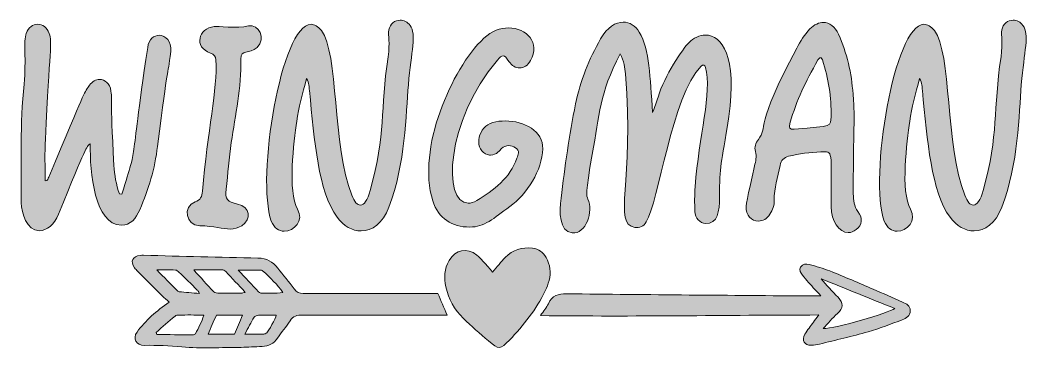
# Model space of a CAD drawing. Header units: inches. Extents: x 148 to 934, y -833 to -249.
# Drawn here: x 148 to 934, y -833 to -576 of the extents above; entities that cross this region are included whole.
import ezdxf

# ---------------------------------------------------------------- set-up
doc = ezdxf.new("R2010")
doc.units = ezdxf.units.IN
doc.header["$MEASUREMENT"] = 0
doc.layers.add('Layer 1', color=7, linetype='Continuous')

# ---------------------------------------------------------------- blocks, each defined once
blk = doc.blocks.new('block 4')
at = {"layer": 'Layer 1', "true_color": 0xffffff}
h = blk.add_hatch(color=7, dxfattribs=at)
h.dxf.hatch_style = 2
edge = h.paths.add_edge_path()
edge.add_spline(control_points=[(150.86, -625.79), (152.78, -606.14), (150.22, -592.26), (152.57, -586.28), (154.28, -581.58), (157.91, -579.24), (161.54, -579.24), (165.17, -579.24), (168.8, -581.58), (170.51, -586.28), (173.07, -593.33), (170.72, -598.45), (167.52, -668.5), (166.88, -679.39), (167.3, -690.06), (167.3, -700.95), (169.44, -700.95), (169.65, -699.25), (170.08, -698.18), (199.98, -627.71), (196.13, -635.18), (201.9, -626.64), (204.03, -623.65), (206.81, -622.16), (209.8, -622.16), (213.86, -622.16), (217.7, -625.15), (218.55, -631.13), (219.84, -640.95), (217.7, -631.98), (220.9, -688.99), (221.33, -696.47), (222.61, -703.94), (225.17, -711.2), (225.17, -711.2), (227.1, -711.42), (227.1, -711.42), (240.98, -666.36), (231.58, -700.95), (247.17, -597.17), (248.02, -590.77), (252.08, -587.78), (256.14, -587.78), (261.05, -587.78), (265.96, -592.26), (265.11, -600.38), (262.33, -623.44), (263.4, -605.72), (254.86, -674.26), (252.72, -691.34), (248.02, -707.79), (240.98, -723.59), (238.2, -729.99), (233.93, -735.76), (226.67, -735.55), (205.53, -735.12), (202.33, -694.55), (202.33, -672.13), (199.34, -674.9), (199.76, -673.19), (177.77, -727), (174.35, -735.33), (168.37, -739.82), (162.82, -739.82), (153, -739.82), (148.73, -726.15), (148.73, -718.04), (148.51, -687.29), (147.87, -656.54), (150.86, -625.79)], knot_values=[0, 0, 0, 0, 1, 1, 1, 2, 2, 2, 3, 3, 3, 4, 4, 4, 5, 5, 5, 6, 6, 6, 7, 7, 7, 8, 8, 8, 9, 9, 9, 10, 10, 10, 11, 11, 11, 12, 12, 12, 13, 13, 13, 14, 14, 14, 15, 15, 15, 16, 16, 16, 17, 17, 17, 18, 18, 18, 19, 19, 19, 20, 20, 20, 21, 21, 21, 22, 22, 22, 23, 23, 23, 23], degree=3, periodic=1)
h = blk.add_hatch(color=7, dxfattribs=at)
h.dxf.hatch_style = 2
edge = h.paths.add_edge_path()
edge.add_spline(control_points=[(284.1, -717.4), (288.37, -715.9), (289.44, -713.34), (289.87, -709.07), (293.71, -662.09), (301.83, -629.42), (300.33, -606.99), (300.12, -604.22), (298.84, -602.72), (296.06, -601.66), (282.82, -596.96), (286.66, -582.23), (299.05, -580.94), (301.19, -580.52), (316.77, -582.65), (325.74, -580.52), (333.64, -578.81), (339.84, -590.13), (332.36, -597.17), (326.17, -602.94), (319.55, -598.03), (319.76, -606.35), (320.4, -628.35), (315.49, -649.7), (312.29, -671.27), (310.58, -683.44), (309.73, -695.62), (308.23, -707.57), (307.38, -715.47), (309.09, -717.4), (317.2, -719.1), (327.24, -721.24), (328.09, -730.85), (320.4, -735.97), (317.41, -737.9), (314.64, -738.54), (311.65, -738.54), (305.67, -738.54), (298.84, -736.19), (287.73, -735.97), (276.84, -735.76), (274.07, -721.03), (284.1, -717.4)], knot_values=[0, 0, 0, 0, 1, 1, 1, 2, 2, 2, 3, 3, 3, 4, 4, 4, 5, 5, 5, 6, 6, 6, 7, 7, 7, 8, 8, 8, 9, 9, 9, 10, 10, 10, 11, 11, 11, 12, 12, 12, 13, 13, 13, 14, 14, 14, 14], degree=3, periodic=1)
h = blk.add_hatch(color=7, dxfattribs=at)
h.dxf.hatch_style = 2
edge = h.paths.add_edge_path()
edge.add_spline(control_points=[(374.42, -579.24), (377.2, -579.24), (379.76, -580.73), (382.54, -584.15), (395.99, -601.23), (390.87, -673.62), (406.24, -712.27), (408.16, -717.4), (410.51, -719.96), (412.86, -719.96), (415.64, -719.96), (418.41, -716.33), (420.55, -708.43), (432.93, -664.01), (428.02, -646.72), (434.43, -604.43), (436.14, -592.9), (434.22, -588.63), (435.07, -583.51), (435.92, -578.81), (439.77, -576.03), (443.82, -576.03), (446.81, -576.03), (449.59, -577.31), (451.51, -580.09), (456.85, -587.14), (452.37, -599.73), (450.23, -626.21), (448.31, -649.28), (448.09, -687.71), (435.07, -721.45), (430.16, -734.26), (421.83, -740.03), (413.5, -740.03), (406.67, -740.03), (399.83, -736.19), (394.71, -729.35), (379.98, -709.28), (377.2, -670.2), (373.14, -630.7), (372.93, -627.92), (373.14, -625.15), (371.01, -621.3), (367.8, -633.47), (364.6, -643.94), (363.32, -654.62), (361.18, -670.63), (355.85, -709.28), (363.96, -723.16), (369.09, -731.92), (361.18, -740.25), (353.5, -740.25), (349.44, -740.25), (345.6, -737.9), (343.46, -732.34), (331.5, -699.03), (351.15, -579.24), (374.42, -579.24)], knot_values=[0, 0, 0, 0, 1, 1, 1, 2, 2, 2, 3, 3, 3, 4, 4, 4, 5, 5, 5, 6, 6, 6, 7, 7, 7, 8, 8, 8, 9, 9, 9, 10, 10, 10, 11, 11, 11, 12, 12, 12, 13, 13, 13, 14, 14, 14, 15, 15, 15, 16, 16, 16, 17, 17, 17, 18, 18, 18, 19, 19, 19, 19], degree=3, periodic=1)
h = blk.add_hatch(color=7, dxfattribs=at)
h.dxf.hatch_style = 2
edge = h.paths.add_edge_path()
edge.add_spline(control_points=[(569.16, -714.62), (572.15, -690.06), (575.57, -665.51), (580.48, -641.16), (584.32, -623.01), (590.94, -606.35), (599.91, -590.55), (605.25, -581.37), (611.65, -577.53), (617.63, -577.53), (622.55, -577.53), (627.24, -580.3), (630.02, -585.21), (638.35, -599.52), (638.35, -619.81), (640.48, -647.78), (641.98, -643.72), (643.69, -639.88), (644.75, -635.82), (649.67, -619.17), (663.97, -598.24), (668.67, -593.54), (672.51, -589.7), (677, -587.56), (681.7, -587.56), (694.3, -587.56), (706.68, -604.22), (699.85, -650.98), (693.87, -690.49), (692.59, -687.5), (692.59, -714.19), (692.59, -724.02), (691.31, -734.91), (681.7, -734.26), (677.21, -733.84), (673.58, -730.21), (673.37, -724.87), (673.16, -718.46), (673.16, -712.06), (673.58, -705.65), (676.57, -666.15), (687.04, -632.19), (681.7, -612.76), (681.06, -610.84), (679.77, -610.41), (678.28, -611.69), (655.64, -634.97), (644.97, -718.04), (635.57, -732.98), (633.44, -736.4), (630.45, -737.68), (626.6, -737.25), (609.09, -734.91), (626.39, -701.59), (619.34, -617.89), (618.91, -612.98), (618.27, -608.06), (615.28, -602.09), (598.84, -633.9), (599.06, -648.85), (593.5, -680.45), (587.95, -711.42), (588.81, -712.7), (590.09, -715.26), (594.57, -724.44), (588.59, -742.81), (577.92, -741.53), (567.45, -740.25), (567.88, -725.3), (569.16, -714.62)], knot_values=[0, 0, 0, 0, 1, 1, 1, 2, 2, 2, 3, 3, 3, 4, 4, 4, 5, 5, 5, 6, 6, 6, 7, 7, 7, 8, 8, 8, 9, 9, 9, 10, 10, 10, 11, 11, 11, 12, 12, 12, 13, 13, 13, 14, 14, 14, 15, 15, 15, 16, 16, 16, 17, 17, 17, 18, 18, 18, 19, 19, 19, 20, 20, 20, 21, 21, 21, 22, 22, 22, 23, 23, 23, 23], degree=3, periodic=1)
h = blk.add_hatch(color=7, dxfattribs=at)
h.dxf.hatch_style = 2
edge = h.paths.add_edge_path()
edge.add_spline(control_points=[(722.9, -732.34), (717.78, -732.34), (712.87, -728.07), (713.29, -720.81), (713.72, -716.33), (718.84, -694.12), (719.91, -689.42), (720.77, -685.79), (721.62, -682.16), (720.55, -678.32), (719.49, -674.69), (720.77, -671.7), (722.9, -668.92), (730.59, -659.1), (719.49, -659.53), (752.8, -597.81), (755.79, -592.47), (758.57, -587.14), (763.05, -582.87), (766.47, -579.45), (770.1, -577.74), (773.51, -577.74), (778.21, -577.74), (782.48, -580.94), (785.26, -586.92), (791.88, -601.66), (795.51, -617.25), (796.58, -633.47), (798.5, -659.74), (796.79, -644.15), (796.79, -711.2), (797, -716.11), (797.21, -720.81), (800.42, -724.87), (804.47, -730.21), (803.84, -735.33), (799.14, -738.96), (797, -740.67), (795.08, -741.31), (792.94, -741.31), (785.9, -741.31), (779.49, -732.13), (779.49, -721.24), (779.49, -676.4), (781.41, -678.1), (771.59, -678.53), (763.05, -678.96), (754.72, -679.81), (746.39, -681.95), (742.76, -683.02), (740.41, -684.94), (739.77, -688.99), (738.28, -698.18), (734.86, -706.72), (735.29, -716.11), (735.5, -719.96), (734.01, -723.59), (731.87, -727), (729.52, -730.63), (726.32, -732.34), (722.9, -732.34)], knot_values=[0, 0, 0, 0, 1, 1, 1, 2, 2, 2, 3, 3, 3, 4, 4, 4, 5, 5, 5, 6, 6, 6, 7, 7, 7, 8, 8, 8, 9, 9, 9, 10, 10, 10, 11, 11, 11, 12, 12, 12, 13, 13, 13, 14, 14, 14, 15, 15, 15, 16, 16, 16, 17, 17, 17, 18, 18, 18, 19, 19, 19, 20, 20, 20, 20], degree=3, periodic=1)
edge = h.paths.add_edge_path()
edge.add_spline(control_points=[(750.88, -660.81), (781.41, -658.46), (779.06, -658.46), (779.49, -651.2), (779.92, -636.04), (777.36, -621.3), (772.87, -606.99), (772.66, -606.35), (772.02, -605.72), (771.8, -605.29), (770.31, -605.29), (769.88, -606.14), (769.24, -606.99), (759.63, -624.51), (752.8, -637.32), (747.46, -656.32), (746.39, -660.17), (747.25, -661.24), (750.88, -660.81)], knot_values=[0, 0, 0, 0, 1, 1, 1, 2, 2, 2, 3, 3, 3, 4, 4, 4, 5, 5, 5, 6, 6, 6, 6], degree=3, periodic=1)
h = blk.add_hatch(color=7, dxfattribs=at)
h.dxf.hatch_style = 2
edge = h.paths.add_edge_path()
edge.add_spline(control_points=[(851.88, -579.24), (854.65, -579.24), (857.21, -580.73), (859.99, -584.15), (873.44, -601.23), (868.32, -673.62), (883.69, -712.27), (885.62, -717.4), (887.96, -719.96), (890.31, -719.96), (893.09, -719.96), (895.86, -716.33), (898, -708.43), (910.38, -664.01), (905.47, -646.72), (911.88, -604.43), (913.59, -592.9), (911.67, -588.63), (912.52, -583.51), (913.37, -578.81), (917.22, -576.03), (921.28, -576.03), (924.26, -576.03), (927.04, -577.31), (928.96, -580.09), (934.3, -587.14), (929.82, -599.73), (927.68, -626.21), (925.76, -649.28), (925.55, -687.71), (912.52, -721.45), (907.61, -734.26), (899.28, -740.03), (890.95, -740.03), (884.12, -740.03), (877.29, -736.19), (872.16, -729.35), (857.43, -709.28), (854.65, -670.2), (850.59, -630.7), (850.38, -627.92), (850.59, -625.15), (848.46, -621.3), (845.26, -633.47), (842.05, -643.94), (840.77, -654.62), (838.63, -670.63), (833.3, -709.28), (841.41, -723.16), (846.54, -731.92), (838.63, -740.25), (830.95, -740.25), (826.89, -740.25), (823.05, -737.9), (820.91, -732.34), (808.95, -699.03), (828.6, -579.24), (851.88, -579.24)], knot_values=[0, 0, 0, 0, 1, 1, 1, 2, 2, 2, 3, 3, 3, 4, 4, 4, 5, 5, 5, 6, 6, 6, 7, 7, 7, 8, 8, 8, 9, 9, 9, 10, 10, 10, 11, 11, 11, 12, 12, 12, 13, 13, 13, 14, 14, 14, 15, 15, 15, 16, 16, 16, 17, 17, 17, 18, 18, 18, 19, 19, 19, 19], degree=3, periodic=1)
h = blk.add_hatch(color=7, dxfattribs=at)
h.dxf.hatch_style = 2
edge = h.paths.add_edge_path()
edge.add_spline(control_points=[(508.95, -590.13), (514.93, -584.36), (521.97, -582.01), (528.38, -582.01), (542.26, -582.01), (553.15, -593.54), (545.46, -607.42), (543.33, -611.27), (540.12, -613.19), (536.92, -613.19), (533.93, -613.19), (530.73, -611.48), (528.59, -608.06), (526.67, -605.29), (525.39, -603.79), (524.11, -603.79), (522.83, -603.79), (521.55, -604.86), (519.62, -607.21), (479.05, -654.83), (476.92, -718.46), (496.78, -718.46), (498.91, -718.46), (501.05, -717.82), (503.61, -716.33), (516.64, -708.64), (529.66, -698.61), (534.79, -683.44), (535.85, -680.67), (537.35, -677.68), (533.72, -675.33), (532.01, -674.26), (530.09, -673.62), (528.38, -673.62), (526.46, -673.62), (524.32, -674.47), (522.83, -675.76), (521.76, -676.82), (518.99, -681.09), (514.29, -681.09), (513.22, -681.09), (511.94, -680.67), (510.44, -680.03), (500.83, -675.11), (504.89, -658.67), (515.99, -655.68), (519.2, -654.83), (522.4, -654.4), (525.82, -654.4), (540.55, -654.4), (555.29, -662.3), (554.86, -676.18), (554.64, -692.62), (542.47, -711.63), (529.23, -721.03), (516.21, -730.42), (509.59, -737.04), (498.06, -737.04), (484.18, -737.04), (473.71, -730.42), (469.23, -716.54), (456.63, -676.4), (483.75, -614.04), (508.95, -590.13)], knot_values=[0, 0, 0, 0, 1, 1, 1, 2, 2, 2, 3, 3, 3, 4, 4, 4, 5, 5, 5, 6, 6, 6, 7, 7, 7, 8, 8, 8, 9, 9, 9, 10, 10, 10, 11, 11, 11, 12, 12, 12, 13, 13, 13, 14, 14, 14, 15, 15, 15, 16, 16, 16, 17, 17, 17, 18, 18, 18, 19, 19, 19, 20, 20, 20, 21, 21, 21, 21], degree=3, periodic=1)
at = {"layer": 'Layer 1', "lineweight": 0}
for points, knots in [([(150.86, -625.79), (152.78, -606.14), (150.22, -592.26), (152.57, -586.28), (154.28, -581.58), (157.91, -579.24), (161.54, -579.24), (165.17, -579.24), (168.8, -581.58), (170.51, -586.28), (173.07, -593.33), (170.72, -598.45), (167.52, -668.5), (166.88, -679.39), (167.3, -690.06), (167.3, -700.95), (169.44, -700.95), (169.65, -699.25), (170.08, -698.18), (199.98, -627.71), (196.13, -635.18), (201.9, -626.64), (204.03, -623.65), (206.81, -622.16), (209.8, -622.16), (213.86, -622.16), (217.7, -625.15), (218.55, -631.13), (219.84, -640.95), (217.7, -631.98), (220.9, -688.99), (221.33, -696.47), (222.61, -703.94), (225.17, -711.2), (225.17, -711.2), (227.1, -711.42), (227.1, -711.42), (240.98, -666.36), (231.58, -700.95), (247.17, -597.17), (248.02, -590.77), (252.08, -587.78), (256.14, -587.78), (261.05, -587.78), (265.96, -592.26), (265.11, -600.38), (262.33, -623.44), (263.4, -605.72), (254.86, -674.26), (252.72, -691.34), (248.02, -707.79), (240.98, -723.59), (238.2, -729.99), (233.93, -735.76), (226.67, -735.55), (205.53, -735.12), (202.33, -694.55), (202.33, -672.13), (199.34, -674.9), (199.76, -673.19), (177.77, -727), (174.35, -735.33), (168.37, -739.82), (162.82, -739.82), (153, -739.82), (148.73, -726.15), (148.73, -718.04), (148.51, -687.29), (147.87, -656.54), (150.86, -625.79)], [0, 0, 0, 0, 1, 1, 1, 2, 2, 2, 3, 3, 3, 4, 4, 4, 5, 5, 5, 6, 6, 6, 7, 7, 7, 8, 8, 8, 9, 9, 9, 10, 10, 10, 11, 11, 11, 12, 12, 12, 13, 13, 13, 14, 14, 14, 15, 15, 15, 16, 16, 16, 17, 17, 17, 18, 18, 18, 19, 19, 19, 20, 20, 20, 21, 21, 21, 22, 22, 22, 23, 23, 23, 23]), ([(284.1, -717.4), (288.37, -715.9), (289.44, -713.34), (289.87, -709.07), (293.71, -662.09), (301.83, -629.42), (300.33, -606.99), (300.12, -604.22), (298.84, -602.72), (296.06, -601.66), (282.82, -596.96), (286.66, -582.23), (299.05, -580.94), (301.19, -580.52), (316.77, -582.65), (325.74, -580.52), (333.64, -578.81), (339.84, -590.13), (332.36, -597.17), (326.17, -602.94), (319.55, -598.03), (319.76, -606.35), (320.4, -628.35), (315.49, -649.7), (312.29, -671.27), (310.58, -683.44), (309.73, -695.62), (308.23, -707.57), (307.38, -715.47), (309.09, -717.4), (317.2, -719.1), (327.24, -721.24), (328.09, -730.85), (320.4, -735.97), (317.41, -737.9), (314.64, -738.54), (311.65, -738.54), (305.67, -738.54), (298.84, -736.19), (287.73, -735.97), (276.84, -735.76), (274.07, -721.03), (284.1, -717.4)], [0, 0, 0, 0, 1, 1, 1, 2, 2, 2, 3, 3, 3, 4, 4, 4, 5, 5, 5, 6, 6, 6, 7, 7, 7, 8, 8, 8, 9, 9, 9, 10, 10, 10, 11, 11, 11, 12, 12, 12, 13, 13, 13, 14, 14, 14, 14]), ([(374.42, -579.24), (377.2, -579.24), (379.76, -580.73), (382.54, -584.15), (395.99, -601.23), (390.87, -673.62), (406.24, -712.27), (408.16, -717.4), (410.51, -719.96), (412.86, -719.96), (415.64, -719.96), (418.41, -716.33), (420.55, -708.43), (432.93, -664.01), (428.02, -646.72), (434.43, -604.43), (436.14, -592.9), (434.22, -588.63), (435.07, -583.51), (435.92, -578.81), (439.77, -576.03), (443.82, -576.03), (446.81, -576.03), (449.59, -577.31), (451.51, -580.09), (456.85, -587.14), (452.37, -599.73), (450.23, -626.21), (448.31, -649.28), (448.09, -687.71), (435.07, -721.45), (430.16, -734.26), (421.83, -740.03), (413.5, -740.03), (406.67, -740.03), (399.83, -736.19), (394.71, -729.35), (379.98, -709.28), (377.2, -670.2), (373.14, -630.7), (372.93, -627.92), (373.14, -625.15), (371.01, -621.3), (367.8, -633.47), (364.6, -643.94), (363.32, -654.62), (361.18, -670.63), (355.85, -709.28), (363.96, -723.16), (369.09, -731.92), (361.18, -740.25), (353.5, -740.25), (349.44, -740.25), (345.6, -737.9), (343.46, -732.34), (331.5, -699.03), (351.15, -579.24), (374.42, -579.24)], [0, 0, 0, 0, 1, 1, 1, 2, 2, 2, 3, 3, 3, 4, 4, 4, 5, 5, 5, 6, 6, 6, 7, 7, 7, 8, 8, 8, 9, 9, 9, 10, 10, 10, 11, 11, 11, 12, 12, 12, 13, 13, 13, 14, 14, 14, 15, 15, 15, 16, 16, 16, 17, 17, 17, 18, 18, 18, 19, 19, 19, 19]), ([(569.16, -714.62), (572.15, -690.06), (575.57, -665.51), (580.48, -641.16), (584.32, -623.01), (590.94, -606.35), (599.91, -590.55), (605.25, -581.37), (611.65, -577.53), (617.63, -577.53), (622.55, -577.53), (627.24, -580.3), (630.02, -585.21), (638.35, -599.52), (638.35, -619.81), (640.48, -647.78), (641.98, -643.72), (643.69, -639.88), (644.75, -635.82), (649.67, -619.17), (663.97, -598.24), (668.67, -593.54), (672.51, -589.7), (677, -587.56), (681.7, -587.56), (694.3, -587.56), (706.68, -604.22), (699.85, -650.98), (693.87, -690.49), (692.59, -687.5), (692.59, -714.19), (692.59, -724.02), (691.31, -734.91), (681.7, -734.26), (677.21, -733.84), (673.58, -730.21), (673.37, -724.87), (673.16, -718.46), (673.16, -712.06), (673.58, -705.65), (676.57, -666.15), (687.04, -632.19), (681.7, -612.76), (681.06, -610.84), (679.77, -610.41), (678.28, -611.69), (655.64, -634.97), (644.97, -718.04), (635.57, -732.98), (633.44, -736.4), (630.45, -737.68), (626.6, -737.25), (609.09, -734.91), (626.39, -701.59), (619.34, -617.89), (618.91, -612.98), (618.27, -608.06), (615.28, -602.09), (598.84, -633.9), (599.06, -648.85), (593.5, -680.45), (587.95, -711.42), (588.81, -712.7), (590.09, -715.26), (594.57, -724.44), (588.59, -742.81), (577.92, -741.53), (567.45, -740.25), (567.88, -725.3), (569.16, -714.62)], [0, 0, 0, 0, 1, 1, 1, 2, 2, 2, 3, 3, 3, 4, 4, 4, 5, 5, 5, 6, 6, 6, 7, 7, 7, 8, 8, 8, 9, 9, 9, 10, 10, 10, 11, 11, 11, 12, 12, 12, 13, 13, 13, 14, 14, 14, 15, 15, 15, 16, 16, 16, 17, 17, 17, 18, 18, 18, 19, 19, 19, 20, 20, 20, 21, 21, 21, 22, 22, 22, 23, 23, 23, 23]), ([(722.9, -732.34), (717.78, -732.34), (712.87, -728.07), (713.29, -720.81), (713.72, -716.33), (718.84, -694.12), (719.91, -689.42), (720.77, -685.79), (721.62, -682.16), (720.55, -678.32), (719.49, -674.69), (720.77, -671.7), (722.9, -668.92), (730.59, -659.1), (719.49, -659.53), (752.8, -597.81), (755.79, -592.47), (758.57, -587.14), (763.05, -582.87), (766.47, -579.45), (770.1, -577.74), (773.51, -577.74), (778.21, -577.74), (782.48, -580.94), (785.26, -586.92), (791.88, -601.66), (795.51, -617.25), (796.58, -633.47), (798.5, -659.74), (796.79, -644.15), (796.79, -711.2), (797, -716.11), (797.21, -720.81), (800.42, -724.87), (804.47, -730.21), (803.84, -735.33), (799.14, -738.96), (797, -740.67), (795.08, -741.31), (792.94, -741.31), (785.9, -741.31), (779.49, -732.13), (779.49, -721.24), (779.49, -676.4), (781.41, -678.1), (771.59, -678.53), (763.05, -678.96), (754.72, -679.81), (746.39, -681.95), (742.76, -683.02), (740.41, -684.94), (739.77, -688.99), (738.28, -698.18), (734.86, -706.72), (735.29, -716.11), (735.5, -719.96), (734.01, -723.59), (731.87, -727), (729.52, -730.63), (726.32, -732.34), (722.9, -732.34)], [0, 0, 0, 0, 1, 1, 1, 2, 2, 2, 3, 3, 3, 4, 4, 4, 5, 5, 5, 6, 6, 6, 7, 7, 7, 8, 8, 8, 9, 9, 9, 10, 10, 10, 11, 11, 11, 12, 12, 12, 13, 13, 13, 14, 14, 14, 15, 15, 15, 16, 16, 16, 17, 17, 17, 18, 18, 18, 19, 19, 19, 20, 20, 20, 20]), ([(851.88, -579.24), (854.65, -579.24), (857.21, -580.73), (859.99, -584.15), (873.44, -601.23), (868.32, -673.62), (883.69, -712.27), (885.62, -717.4), (887.96, -719.96), (890.31, -719.96), (893.09, -719.96), (895.86, -716.33), (898, -708.43), (910.38, -664.01), (905.47, -646.72), (911.88, -604.43), (913.59, -592.9), (911.67, -588.63), (912.52, -583.51), (913.37, -578.81), (917.22, -576.03), (921.28, -576.03), (924.26, -576.03), (927.04, -577.31), (928.96, -580.09), (934.3, -587.14), (929.82, -599.73), (927.68, -626.21), (925.76, -649.28), (925.55, -687.71), (912.52, -721.45), (907.61, -734.26), (899.28, -740.03), (890.95, -740.03), (884.12, -740.03), (877.29, -736.19), (872.16, -729.35), (857.43, -709.28), (854.65, -670.2), (850.59, -630.7), (850.38, -627.92), (850.59, -625.15), (848.46, -621.3), (845.26, -633.47), (842.05, -643.94), (840.77, -654.62), (838.63, -670.63), (833.3, -709.28), (841.41, -723.16), (846.54, -731.92), (838.63, -740.25), (830.95, -740.25), (826.89, -740.25), (823.05, -737.9), (820.91, -732.34), (808.95, -699.03), (828.6, -579.24), (851.88, -579.24)], [0, 0, 0, 0, 1, 1, 1, 2, 2, 2, 3, 3, 3, 4, 4, 4, 5, 5, 5, 6, 6, 6, 7, 7, 7, 8, 8, 8, 9, 9, 9, 10, 10, 10, 11, 11, 11, 12, 12, 12, 13, 13, 13, 14, 14, 14, 15, 15, 15, 16, 16, 16, 17, 17, 17, 18, 18, 18, 19, 19, 19, 19]), ([(508.95, -590.13), (514.93, -584.36), (521.97, -582.01), (528.38, -582.01), (542.26, -582.01), (553.15, -593.54), (545.46, -607.42), (543.33, -611.27), (540.12, -613.19), (536.92, -613.19), (533.93, -613.19), (530.73, -611.48), (528.59, -608.06), (526.67, -605.29), (525.39, -603.79), (524.11, -603.79), (522.83, -603.79), (521.55, -604.86), (519.62, -607.21), (479.05, -654.83), (476.92, -718.46), (496.78, -718.46), (498.91, -718.46), (501.05, -717.82), (503.61, -716.33), (516.64, -708.64), (529.66, -698.61), (534.79, -683.44), (535.85, -680.67), (537.35, -677.68), (533.72, -675.33), (532.01, -674.26), (530.09, -673.62), (528.38, -673.62), (526.46, -673.62), (524.32, -674.47), (522.83, -675.76), (521.76, -676.82), (518.99, -681.09), (514.29, -681.09), (513.22, -681.09), (511.94, -680.67), (510.44, -680.03), (500.83, -675.11), (504.89, -658.67), (515.99, -655.68), (519.2, -654.83), (522.4, -654.4), (525.82, -654.4), (540.55, -654.4), (555.29, -662.3), (554.86, -676.18), (554.64, -692.62), (542.47, -711.63), (529.23, -721.03), (516.21, -730.42), (509.59, -737.04), (498.06, -737.04), (484.18, -737.04), (473.71, -730.42), (469.23, -716.54), (456.63, -676.4), (483.75, -614.04), (508.95, -590.13)], [0, 0, 0, 0, 1, 1, 1, 2, 2, 2, 3, 3, 3, 4, 4, 4, 5, 5, 5, 6, 6, 6, 7, 7, 7, 8, 8, 8, 9, 9, 9, 10, 10, 10, 11, 11, 11, 12, 12, 12, 13, 13, 13, 14, 14, 14, 15, 15, 15, 16, 16, 16, 17, 17, 17, 18, 18, 18, 19, 19, 19, 20, 20, 20, 21, 21, 21, 21]), ([(750.88, -660.81), (781.41, -658.46), (779.06, -658.46), (779.49, -651.2), (779.92, -636.04), (777.36, -621.3), (772.87, -606.99), (772.66, -606.35), (772.02, -605.72), (771.8, -605.29), (770.31, -605.29), (769.88, -606.14), (769.24, -606.99), (759.63, -624.51), (752.8, -637.32), (747.46, -656.32), (746.39, -660.17), (747.25, -661.24), (750.88, -660.81)], [0, 0, 0, 0, 1, 1, 1, 2, 2, 2, 3, 3, 3, 4, 4, 4, 5, 5, 5, 6, 6, 6, 6])]:
    blk.add_open_spline(points, degree=3, knots=knots, dxfattribs=at)
blk = doc.blocks.new('block 21')
at = {"layer": 'Layer 1', "true_color": 0xe43b40}
h = blk.add_hatch(color=13, dxfattribs=at)
h.dxf.hatch_style = 2
edge = h.paths.add_edge_path()
edge.add_spline(control_points=[(515.87, -772.04), (519.45, -767.88), (522.41, -764.14), (525.68, -760.69), (531.47, -754.61), (538.72, -752.51), (546.96, -753.51), (551.73, -754.08), (555.2, -756.61), (557.46, -760.73), (560.55, -766.36), (561.69, -772.35), (559.84, -778.64), (559.05, -781.35), (558.1, -784.04), (556.9, -786.59), (550.05, -801.18), (539.87, -813.45), (528.94, -825.02), (521.85, -832.52), (520.81, -832.32), (512.69, -825.63), (505.87, -820.02), (499.29, -814.09), (492.96, -807.93), (486.09, -801.25), (481.69, -792.98), (479.48, -783.65), (477.8, -776.54), (478.18, -769.57), (481.93, -763.09), (486.89, -754.54), (495.82, -752.66), (503.53, -758.86), (506.94, -761.61), (509.73, -765.13), (512.76, -768.33), (513.82, -769.45), (514.75, -770.69), (515.87, -772.04)], knot_values=[0, 0, 0, 0, 1, 1, 1, 2, 2, 2, 3, 3, 3, 4, 4, 4, 5, 5, 5, 6, 6, 6, 7, 7, 7, 8, 8, 8, 9, 9, 9, 10, 10, 10, 11, 11, 11, 12, 12, 12, 13, 13, 13, 13], degree=3, periodic=1)
h = blk.add_hatch(color=13, dxfattribs=at)
h.dxf.hatch_style = 2
edge = h.paths.add_edge_path()
edge.add_spline(control_points=[(473.2, -788.8), (475.67, -794.49), (477.9, -799.63), (480.45, -805.5), (477.98, -805.58), (475.97, -805.7), (473.96, -805.69), (438.57, -805.66), (403.18, -805.68), (367.8, -805.46), (363.51, -805.43), (360.48, -806.33), (358.06, -810.07), (355.09, -814.67), (351.36, -818.77), (348.37, -823.35), (345.45, -827.81), (341.42, -829.68), (336.36, -829.91), (330.88, -830.16), (325.4, -830.59), (319.92, -830.62), (304.54, -830.73), (289.18, -831.62), (273.79, -830.26), (264.11, -829.4), (254.35, -828.87), (244.64, -829.1), (238.51, -829.24), (235.08, -823.95), (238.86, -818.8), (242.18, -814.28), (246.01, -810.03), (250.12, -806.2), (254.23, -802.35), (258.96, -799.17), (263.85, -795.36), (262.04, -793.75), (260.21, -792.25), (258.54, -790.6), (252.12, -784.26), (245.75, -777.87), (239.38, -771.48), (238.51, -770.61), (237.69, -769.66), (236.96, -768.66), (233.42, -763.81), (235.28, -759.73), (241.33, -759.06), (242.21, -758.96), (243.1, -758.96), (243.98, -758.99), (273.69, -759.73), (303.4, -760.62), (333.11, -761.12), (339.81, -761.24), (344.57, -763.88), (348.49, -768.92), (352.72, -774.36), (357.22, -779.61), (361.25, -785.2), (363.14, -787.83), (365.18, -788.63), (368.3, -788.63), (399.62, -788.6), (430.94, -788.72), (462.25, -788.8), (465.79, -788.81), (469.32, -788.8), (473.2, -788.8)], knot_values=[0, 0, 0, 0, 1, 1, 1, 2, 2, 2, 3, 3, 3, 4, 4, 4, 5, 5, 5, 6, 6, 6, 7, 7, 7, 8, 8, 8, 9, 9, 9, 10, 10, 10, 11, 11, 11, 12, 12, 12, 13, 13, 13, 14, 14, 14, 15, 15, 15, 16, 16, 16, 17, 17, 17, 18, 18, 18, 19, 19, 19, 20, 20, 20, 21, 21, 21, 22, 22, 22, 23, 23, 23, 23], degree=3, periodic=1)
edge = h.paths.add_edge_path()
edge.add_spline(control_points=[(283, -770.28), (288.47, -776.29), (293.44, -781.94), (298.67, -787.34), (299.58, -788.27), (301.57, -788.42), (303.08, -788.45), (308.72, -788.58), (314.37, -788.52), (320.01, -788.47), (320.92, -788.46), (321.82, -788.13), (323.16, -787.86), (317.84, -782.12), (312.98, -776.79), (307.98, -771.59), (307.24, -770.82), (305.83, -770.35), (304.71, -770.33), (297.51, -770.22), (290.29, -770.28), (283, -770.28)], knot_values=[0, 0, 0, 0, 1, 1, 1, 2, 2, 2, 3, 3, 3, 4, 4, 4, 5, 5, 5, 6, 6, 6, 7, 7, 7, 7], degree=3, periodic=1)
edge = h.paths.add_edge_path()
edge.add_spline(control_points=[(253.67, -818.98), (253.87, -819.5), (254.07, -820.02), (254.27, -820.53), (263.55, -820.69), (272.84, -820.87), (282.13, -820.95), (282.91, -820.96), (284.1, -820.56), (284.41, -819.98), (286.75, -815.57), (289.23, -811.19), (290.89, -805.46), (283.75, -805.46), (277.58, -805.42), (271.42, -805.49), (270.42, -805.5), (269.17, -805.67), (268.46, -806.27), (263.47, -810.43), (258.58, -814.73), (253.67, -818.98)], knot_values=[0, 0, 0, 0, 1, 1, 1, 2, 2, 2, 3, 3, 3, 4, 4, 4, 5, 5, 5, 6, 6, 6, 7, 7, 7, 7], degree=3, periodic=1)
edge = h.paths.add_edge_path()
edge.add_spline(control_points=[(317.71, -770.46), (323.3, -776.44), (328.41, -781.94), (333.56, -787.39), (334.01, -787.87), (334.75, -788.34), (335.37, -788.36), (340.89, -788.48), (346.44, -788.93), (352.57, -788.02), (347.94, -781.59), (342.79, -776.56), (337.5, -771.67), (336.89, -771.11), (335.98, -770.52), (335.2, -770.51), (329.65, -770.41), (324.09, -770.46), (317.71, -770.46)], knot_values=[0, 0, 0, 0, 1, 1, 1, 2, 2, 2, 3, 3, 3, 4, 4, 4, 5, 5, 5, 6, 6, 6, 6], degree=3, periodic=1)
edge = h.paths.add_edge_path()
edge.add_spline(control_points=[(300.67, -805.65), (298.56, -810.5), (296.48, -815.29), (294.27, -820.36), (301.57, -820.36), (308.34, -820.36), (314.86, -820.36), (316.98, -815.29), (318.92, -810.66), (321.01, -805.65), (313.91, -805.65), (307.42, -805.65), (300.67, -805.65)], knot_values=[0, 0, 0, 0, 1, 1, 1, 2, 2, 2, 3, 3, 3, 4, 4, 4, 4], degree=3, periodic=1)
edge = h.paths.add_edge_path()
edge.add_spline(control_points=[(254.28, -770.39), (260.04, -776.22), (264.98, -781.24), (269.94, -786.24), (270.43, -786.72), (271.06, -787.31), (271.67, -787.37), (276.65, -787.86), (281.65, -788.24), (287.65, -788.73), (286.55, -787.16), (286.26, -786.56), (285.81, -786.11), (281.05, -781.39), (276.28, -776.67), (271.46, -772.01), (270.74, -771.31), (269.74, -770.49), (268.85, -770.46), (264.34, -770.3), (259.83, -770.39), (254.28, -770.39)], knot_values=[0, 0, 0, 0, 1, 1, 1, 2, 2, 2, 3, 3, 3, 4, 4, 4, 5, 5, 5, 6, 6, 6, 7, 7, 7, 7], degree=3, periodic=1)
edge = h.paths.add_edge_path()
edge.add_spline(control_points=[(322.82, -820.46), (327.4, -820.46), (330.9, -820.46), (334.41, -820.45), (335.46, -820.45), (336.54, -820.5), (337.57, -820.32), (338.39, -820.18), (339.28, -819.87), (339.93, -819.38), (341.29, -818.34), (346.82, -807.95), (347.37, -805.53), (342.74, -805.53), (338.16, -805.42), (333.6, -805.61), (332.38, -805.66), (330.67, -806.29), (330.1, -807.22), (327.64, -811.24), (325.52, -815.46), (322.82, -820.46)], knot_values=[0, 0, 0, 0, 1, 1, 1, 2, 2, 2, 3, 3, 3, 4, 4, 4, 5, 5, 5, 6, 6, 6, 7, 7, 7, 7], degree=3, periodic=1)
h = blk.add_hatch(color=13, dxfattribs=at)
h.dxf.hatch_style = 2
edge = h.paths.add_edge_path()
edge.add_spline(control_points=[(769.88, -805.44), (697.13, -805.56), (625.68, -806.85), (553.08, -805.9), (555.52, -802.35), (557.88, -799.74), (559.29, -796.68), (562.22, -790.35), (566.78, -788.82), (573.61, -788.91), (637.15, -789.72), (700.69, -790.13), (764.23, -790.65), (766.27, -790.67), (768.32, -790.66), (771.61, -790.66), (769.42, -788.33), (768.11, -787), (766.88, -785.6), (763.6, -781.89), (760.27, -778.23), (757.14, -774.41), (755.69, -772.63), (754.36, -770.51), (755.81, -768.1), (757.37, -765.48), (760.07, -765.58), (762.45, -766.21), (767.91, -767.66), (773.41, -769.1), (778.64, -771.19), (789.98, -775.7), (801.17, -780.59), (812.4, -785.39), (820.03, -788.66), (827.65, -791.99), (835.21, -795.42), (838.1, -796.72), (841.26, -798.08), (841.22, -802.04), (841.18, -806.1), (838.16, -807.97), (834.99, -809.16), (826.23, -812.45), (817.48, -815.88), (808.5, -818.46), (795.92, -822.07), (783.15, -824.99), (770.44, -828.13), (768.4, -828.64), (766.26, -829.02), (764.16, -829.04), (758.82, -829.07), (756.39, -825.13), (759.06, -820.45), (760.98, -817.09), (763.56, -814.11), (765.84, -810.96), (766.95, -809.43), (768.07, -807.91), (769.88, -805.44)], knot_values=[0, 0, 0, 0, 1, 1, 1, 2, 2, 2, 3, 3, 3, 4, 4, 4, 5, 5, 5, 6, 6, 6, 7, 7, 7, 8, 8, 8, 9, 9, 9, 10, 10, 10, 11, 11, 11, 12, 12, 12, 13, 13, 13, 14, 14, 14, 15, 15, 15, 16, 16, 16, 17, 17, 17, 18, 18, 18, 19, 19, 19, 20, 20, 20, 20], degree=3, periodic=1)
edge = h.paths.add_edge_path()
edge.add_spline(control_points=[(773.26, -816.05), (783.08, -816.12), (824.67, -803.78), (829.05, -800.4), (809.77, -792.6), (790.73, -784.9), (771.69, -777.2), (775.85, -782.44), (780.39, -787.1), (784.98, -791.7), (789.4, -796.13), (789.07, -799.87), (784.42, -804.22), (780.47, -807.92), (776.96, -812.09), (773.26, -816.05)], knot_values=[0, 0, 0, 0, 1, 1, 1, 2, 2, 2, 3, 3, 3, 4, 4, 4, 5, 5, 5, 5], degree=3, periodic=1)
at = {"layer": 'Layer 1', "lineweight": 0}
for points, knots in [([(515.87, -772.04), (519.45, -767.88), (522.41, -764.14), (525.68, -760.69), (531.47, -754.61), (538.72, -752.51), (546.96, -753.51), (551.73, -754.08), (555.2, -756.61), (557.46, -760.73), (560.55, -766.36), (561.69, -772.35), (559.84, -778.64), (559.05, -781.35), (558.1, -784.04), (556.9, -786.59), (550.05, -801.18), (539.87, -813.45), (528.94, -825.02), (521.85, -832.52), (520.81, -832.32), (512.69, -825.63), (505.87, -820.02), (499.29, -814.09), (492.96, -807.93), (486.09, -801.25), (481.69, -792.98), (479.48, -783.65), (477.8, -776.54), (478.18, -769.57), (481.93, -763.09), (486.89, -754.54), (495.82, -752.66), (503.53, -758.86), (506.94, -761.61), (509.73, -765.13), (512.76, -768.33), (513.82, -769.45), (514.75, -770.69), (515.87, -772.04)], [0, 0, 0, 0, 1, 1, 1, 2, 2, 2, 3, 3, 3, 4, 4, 4, 5, 5, 5, 6, 6, 6, 7, 7, 7, 8, 8, 8, 9, 9, 9, 10, 10, 10, 11, 11, 11, 12, 12, 12, 13, 13, 13, 13]), ([(473.2, -788.8), (475.67, -794.49), (477.9, -799.63), (480.45, -805.5), (477.98, -805.58), (475.97, -805.7), (473.96, -805.69), (438.57, -805.66), (403.18, -805.68), (367.8, -805.46), (363.51, -805.43), (360.48, -806.33), (358.06, -810.07), (355.09, -814.67), (351.36, -818.77), (348.37, -823.35), (345.45, -827.81), (341.42, -829.68), (336.36, -829.91), (330.88, -830.16), (325.4, -830.59), (319.92, -830.62), (304.54, -830.73), (289.18, -831.62), (273.79, -830.26), (264.11, -829.4), (254.35, -828.87), (244.64, -829.1), (238.51, -829.24), (235.08, -823.95), (238.86, -818.8), (242.18, -814.28), (246.01, -810.03), (250.12, -806.2), (254.23, -802.35), (258.96, -799.17), (263.85, -795.36), (262.04, -793.75), (260.21, -792.25), (258.54, -790.6), (252.12, -784.26), (245.75, -777.87), (239.38, -771.48), (238.51, -770.61), (237.69, -769.66), (236.96, -768.66), (233.42, -763.81), (235.28, -759.73), (241.33, -759.06), (242.21, -758.96), (243.1, -758.96), (243.98, -758.99), (273.69, -759.73), (303.4, -760.62), (333.11, -761.12), (339.81, -761.24), (344.57, -763.88), (348.49, -768.92), (352.72, -774.36), (357.22, -779.61), (361.25, -785.2), (363.14, -787.83), (365.18, -788.63), (368.3, -788.63), (399.62, -788.6), (430.94, -788.72), (462.25, -788.8), (465.79, -788.81), (469.32, -788.8), (473.2, -788.8)], [0, 0, 0, 0, 1, 1, 1, 2, 2, 2, 3, 3, 3, 4, 4, 4, 5, 5, 5, 6, 6, 6, 7, 7, 7, 8, 8, 8, 9, 9, 9, 10, 10, 10, 11, 11, 11, 12, 12, 12, 13, 13, 13, 14, 14, 14, 15, 15, 15, 16, 16, 16, 17, 17, 17, 18, 18, 18, 19, 19, 19, 20, 20, 20, 21, 21, 21, 22, 22, 22, 23, 23, 23, 23]), ([(254.28, -770.39), (260.04, -776.22), (264.98, -781.24), (269.94, -786.24), (270.43, -786.72), (271.06, -787.31), (271.67, -787.37), (276.65, -787.86), (281.65, -788.24), (287.65, -788.73), (286.55, -787.16), (286.26, -786.56), (285.81, -786.11), (281.05, -781.39), (276.28, -776.67), (271.46, -772.01), (270.74, -771.31), (269.74, -770.49), (268.85, -770.46), (264.34, -770.3), (259.83, -770.39), (254.28, -770.39)], [0, 0, 0, 0, 1, 1, 1, 2, 2, 2, 3, 3, 3, 4, 4, 4, 5, 5, 5, 6, 6, 6, 7, 7, 7, 7]), ([(283, -770.28), (288.47, -776.29), (293.44, -781.94), (298.67, -787.34), (299.58, -788.27), (301.57, -788.42), (303.08, -788.45), (308.72, -788.58), (314.37, -788.52), (320.01, -788.47), (320.92, -788.46), (321.82, -788.13), (323.16, -787.86), (317.84, -782.12), (312.98, -776.79), (307.98, -771.59), (307.24, -770.82), (305.83, -770.35), (304.71, -770.33), (297.51, -770.22), (290.29, -770.28), (283, -770.28)], [0, 0, 0, 0, 1, 1, 1, 2, 2, 2, 3, 3, 3, 4, 4, 4, 5, 5, 5, 6, 6, 6, 7, 7, 7, 7]), ([(317.71, -770.46), (323.3, -776.44), (328.41, -781.94), (333.56, -787.39), (334.01, -787.87), (334.75, -788.34), (335.37, -788.36), (340.89, -788.48), (346.44, -788.93), (352.57, -788.02), (347.94, -781.59), (342.79, -776.56), (337.5, -771.67), (336.89, -771.11), (335.98, -770.52), (335.2, -770.51), (329.65, -770.41), (324.09, -770.46), (317.71, -770.46)], [0, 0, 0, 0, 1, 1, 1, 2, 2, 2, 3, 3, 3, 4, 4, 4, 5, 5, 5, 6, 6, 6, 6]), ([(769.88, -805.44), (697.13, -805.56), (625.68, -806.85), (553.08, -805.9), (555.52, -802.35), (557.88, -799.74), (559.29, -796.68), (562.22, -790.35), (566.78, -788.82), (573.61, -788.91), (637.15, -789.72), (700.69, -790.13), (764.23, -790.65), (766.27, -790.67), (768.32, -790.66), (771.61, -790.66), (769.42, -788.33), (768.11, -787), (766.88, -785.6), (763.6, -781.89), (760.27, -778.23), (757.14, -774.41), (755.69, -772.63), (754.36, -770.51), (755.81, -768.1), (757.37, -765.48), (760.07, -765.58), (762.45, -766.21), (767.91, -767.66), (773.41, -769.1), (778.64, -771.19), (789.98, -775.7), (801.17, -780.59), (812.4, -785.39), (820.03, -788.66), (827.65, -791.99), (835.21, -795.42), (838.1, -796.72), (841.26, -798.08), (841.22, -802.04), (841.18, -806.1), (838.16, -807.97), (834.99, -809.16), (826.23, -812.45), (817.48, -815.88), (808.5, -818.46), (795.92, -822.07), (783.15, -824.99), (770.44, -828.13), (768.4, -828.64), (766.26, -829.02), (764.16, -829.04), (758.82, -829.07), (756.39, -825.13), (759.06, -820.45), (760.98, -817.09), (763.56, -814.11), (765.84, -810.96), (766.95, -809.43), (768.07, -807.91), (769.88, -805.44)], [0, 0, 0, 0, 1, 1, 1, 2, 2, 2, 3, 3, 3, 4, 4, 4, 5, 5, 5, 6, 6, 6, 7, 7, 7, 8, 8, 8, 9, 9, 9, 10, 10, 10, 11, 11, 11, 12, 12, 12, 13, 13, 13, 14, 14, 14, 15, 15, 15, 16, 16, 16, 17, 17, 17, 18, 18, 18, 19, 19, 19, 20, 20, 20, 20]), ([(773.26, -816.05), (783.08, -816.12), (824.67, -803.78), (829.05, -800.4), (809.77, -792.6), (790.73, -784.9), (771.69, -777.2), (775.85, -782.44), (780.39, -787.1), (784.98, -791.7), (789.4, -796.13), (789.07, -799.87), (784.42, -804.22), (780.47, -807.92), (776.96, -812.09), (773.26, -816.05)], [0, 0, 0, 0, 1, 1, 1, 2, 2, 2, 3, 3, 3, 4, 4, 4, 5, 5, 5, 5]), ([(253.67, -818.98), (253.87, -819.5), (254.07, -820.02), (254.27, -820.53), (263.55, -820.69), (272.84, -820.87), (282.13, -820.95), (282.91, -820.96), (284.1, -820.56), (284.41, -819.98), (286.75, -815.57), (289.23, -811.19), (290.89, -805.46), (283.75, -805.46), (277.58, -805.42), (271.42, -805.49), (270.42, -805.5), (269.17, -805.67), (268.46, -806.27), (263.47, -810.43), (258.58, -814.73), (253.67, -818.98)], [0, 0, 0, 0, 1, 1, 1, 2, 2, 2, 3, 3, 3, 4, 4, 4, 5, 5, 5, 6, 6, 6, 7, 7, 7, 7]), ([(300.67, -805.65), (298.56, -810.5), (296.48, -815.29), (294.27, -820.36), (301.57, -820.36), (308.34, -820.36), (314.86, -820.36), (316.98, -815.29), (318.92, -810.66), (321.01, -805.65), (313.91, -805.65), (307.42, -805.65), (300.67, -805.65)], [0, 0, 0, 0, 1, 1, 1, 2, 2, 2, 3, 3, 3, 4, 4, 4, 4]), ([(322.82, -820.46), (327.4, -820.46), (330.9, -820.46), (334.41, -820.45), (335.46, -820.45), (336.54, -820.5), (337.57, -820.32), (338.39, -820.18), (339.28, -819.87), (339.93, -819.38), (341.29, -818.34), (346.82, -807.95), (347.37, -805.53), (342.74, -805.53), (338.16, -805.42), (333.6, -805.61), (332.38, -805.66), (330.67, -806.29), (330.1, -807.22), (327.64, -811.24), (325.52, -815.46), (322.82, -820.46)], [0, 0, 0, 0, 1, 1, 1, 2, 2, 2, 3, 3, 3, 4, 4, 4, 5, 5, 5, 6, 6, 6, 7, 7, 7, 7])]:
    blk.add_open_spline(points, degree=3, knots=knots, dxfattribs=at)
blk = doc.blocks.new('block 2')
at = {"layer": 'Layer 1'}
for name in ['block 4', 'block 21']:
    blk.add_blockref(name, (0, 0), dxfattribs=at)

msp = doc.modelspace()

# ---------------------------------------------------------------- block references
at = {"layer": 'Layer 1'}
msp.add_blockref('block 2', (0, 0), dxfattribs=at)

doc.saveas('drawing.dxf')
